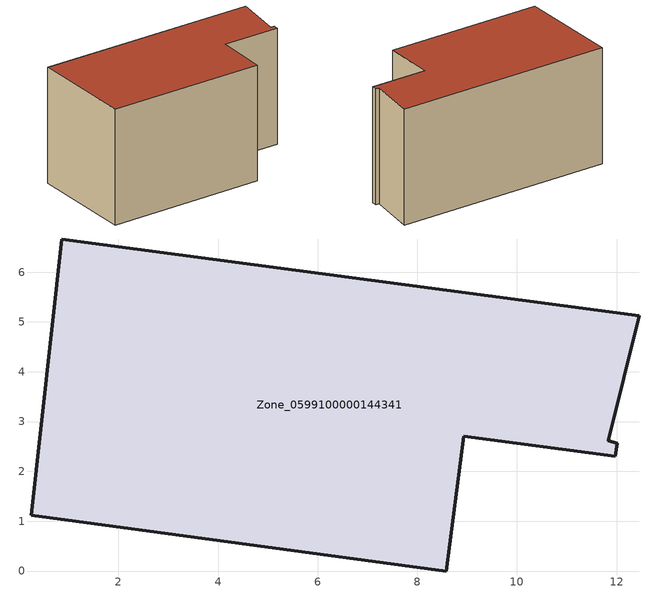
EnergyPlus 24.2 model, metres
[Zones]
Zone_0599100000144341
 floor ground (C_G): 12.01,2.57 11.97,2.3 8.94,2.7 8.58,0 0.25,1.12 0.86,6.67 12.46,5.12 11.84,2.61 z0
 wall outside (C_F): 11.97,2.3 12.01,2.57 11.84,2.61 12.46,5.12 0.86,6.67 0.25,1.12 8.58,0 8.94,2.7 11.97,2.3 z0:6.3
 roof outside (C_R): 0.86,6.67 0.25,1.12 8.58,0 8.94,2.7 11.97,2.3 12.01,2.57 11.84,2.61 12.46,5.12 z6.3
[BUILDING]
Pand.0599100000144341: North Axis=0; Terrain=City; Loads Convergence Tolerance Value=0.04; Temperature Convergence Tolerance Value=0.4; Solar Distribution=FullExterior; Maximum Number of Warmup Days=25; Minimum Number of Warmup Days=1
[Site:Location]
Rotterdam.The.Hague.AP_ZH_NLD Design_Conditions: Latitude=51.96; Longitude=4.45; Time Zone=1; Elevation=-4.5
[SITE:GROUNDTEMPERATURE:BUILDINGSURFACE]
18, 18, 18, 18, 18, 18, 18, 18, 18, 18, 18, 18
[MATERIAL] Thermal Absorptance=0.9; Solar Absorptance=0.7; Visible Absorptance=0.7
Name | Roughness | Thickness | Conductivity | Density | Specific Heat
G.TI.1946 | MediumSmooth | 0.15 | 1 | 540 | 1210
F.TI.1946 | Rough | 0.3 | 0.857143 | 1920 | 840
R.TI.1946 | MediumRough | 0.2 | 0.1 | 1500 | 1000
[CONSTRUCTION]
C_G: G.TI.1946
C_F: F.TI.1946
C_R: R.TI.1946
[ZONE]
Zone_0599100000144341: Type=1; Multiplier=1; Ceiling Height=Autocalculate; Volume=Autocalculate; Floor Area=autocalculate; Part of Total Floor Area=Yes
[ZONEINFILTRATION:DESIGNFLOWRATE]
Infil_Zone_0599100000144341: Zone or ZoneList or Space or SpaceList=Zone_0599100000144341; Schedule=AlwaysOn; Design Flow Rate Calculation Method=Flow/Area; Flow Rate per Floor Area=0.003; Constant Term Coefficient=1; Temperature Term Coefficient=0; Velocity Term Coefficient=0; Velocity Squared Term Coefficient=0
[HVACTEMPLATE:ZONE:IDEALLOADSAIRSYSTEM]
Zone_0599100000144341: Maximum Heating Supply Air Temperature=50; Minimum Cooling Supply Air Temperature=13; Maximum Heating Supply Air Humidity Ratio=0.0156; Minimum Cooling Supply Air Humidity Ratio=0.0077; Heating Limit=NoLimit; Cooling Limit=NoLimit; Dehumidification Control Type=ConstantSensibleHeatRatio; Cooling Sensible Heat Ratio=0.7; Dehumidification Setpoint=60; Humidification Control Type=None; Humidification Setpoint=30; Outdoor Air Method=None; Outdoor Air Flow Rate per Person=0.00944; Outdoor Air Flow Rate per Zone Floor Area=0; Outdoor Air Flow Rate per Zone=0; Demand Controlled Ventilation Type=None; Outdoor Air Economizer Type=NoEconomizer; Heat Recovery Type=None; Sensible Heat Recovery Effectiveness=0.7; Latent Heat Recovery Effectiveness=0.65
[ZONECONTROL:THERMOSTAT]
ThermostatControl_Zone_0599100000144341: Zone or ZoneList=Zone_0599100000144341; Control Type Schedule=DualSetpointControlType; Control 1=Thermostat_Zone_0599100000144341; Temperature Difference Between Cutout And Setpoint=0
[THERMOSTATSETPOINT:DUALSETPOINT]
Thermostat_Zone_0599100000144341: Heating Setpoint Temperature Schedule=HeatingSetpoint_Zone_0599100000144341; Cooling Setpoint Temperature Schedule=CoolingSetpoint_Zone_0599100000144341
[SCHEDULE:COMPACT]
HeatingSetpoint_Zone_0599100000144341: Through: 12/31, For: AllDays, Until: 24:00, 21
CoolingSetpoint_Zone_0599100000144341: Through: 12/31, For: AllDays, Until: 24:00, 24
DualSetpointControlType: Through: 12/31, For: AllDays, Until: 24:00, 4
AlwaysOn: Through: 12/31, For: AllDays, Until: 24:00, 1
